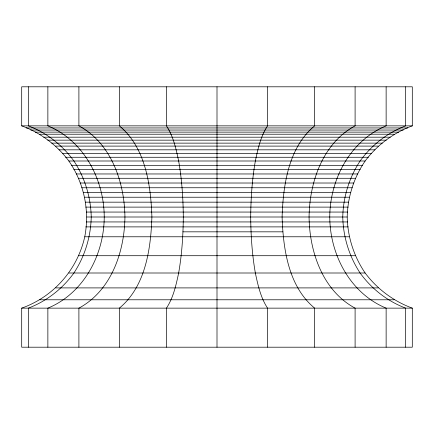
<?xml version="1.0" encoding="UTF-8"?>
<svg xmlns="http://www.w3.org/2000/svg" width="434" height="434" viewBox="0 0 434 434"><rect width="100%" height="100%" fill="white"/><g stroke="black" fill="none" stroke-linecap="round" stroke-linejoin="round"><path stroke-width="0.65" d="M84.749 236.78C89.849 210.577 84.055 182.942 68.854 160.998C56.849 144.978 40.487 132.782 21.7 125.86L21.7 86.8L412.3 86.8L412.3 125.86C393.513 132.782 377.151 144.978 365.146 160.998C353.884 177.549 347.656 196.987 347.2 217C347.656 237.013 353.884 256.451 365.146 273.002C377.151 289.022 393.513 301.218 412.3 308.14L412.3 347.2L21.7 347.2L21.7 308.14C53.496 296.818 77.431 269.726 84.749 236.78L349.251 236.78M21.7 125.86L412.3 125.86M26.214 127.949L407.786 127.949M30.722 130.037L403.278 130.037M35.235 132.126L398.765 132.126M39.744 134.214L394.256 134.214M43.731 137.187L390.269 137.187M47.718 140.155L386.282 140.155M51.7 143.128L382.3 143.128M55.688 146.095L378.312 146.095M58.981 149.822L375.019 149.822M62.268 153.549L371.732 153.549M65.561 157.271L368.439 157.271M68.854 160.998L365.146 160.998M71.312 165.321L362.688 165.321M73.769 169.64L360.231 169.64M76.221 173.963L357.779 173.963M78.679 178.287L355.321 178.287M80.198 183.018L353.802 183.018M81.711 187.754L352.289 187.754M83.23 192.49L350.77 192.49M84.749 197.22L349.251 197.22M85.259 202.168L348.741 202.168M85.775 207.11L348.225 207.11M86.285 212.058L347.715 212.058M86.8 217L347.2 217M86.285 221.942L347.715 221.942M85.775 226.89L348.225 226.89M182.904 231.832L282.87 231.832M78.679 255.713L355.321 255.713M68.854 273.002L365.146 273.002M55.688 287.905L378.312 287.905M39.744 299.786L394.256 299.786M21.7 308.14L412.3 308.14M405.644 86.8L405.644 125.86C387.329 132.847 371.58 145.135 360.101 160.998C349.153 177.663 343.207 197.074 342.762 217C343.207 236.926 349.153 256.337 360.101 273.002C371.58 288.865 387.329 301.153 405.644 308.14L405.644 347.2M386.135 86.8L386.135 125.86C350.233 140.67 329.932 179.291 329.759 217C329.932 254.709 350.233 293.33 386.135 308.14L386.135 347.2M355.099 86.8L355.099 125.86C322.717 143.291 309.496 182.106 309.068 217C309.496 251.894 322.717 290.709 355.099 308.14L355.099 347.2M314.65 86.8L314.65 125.86C288.404 147.522 283.201 184.982 282.1 217C283.201 249.018 288.404 286.478 314.65 308.14L314.65 347.2M267.545 86.8L267.545 125.86C260.633 136.39 257.937 148.857 255.344 160.998C252.127 179.492 250.847 198.246 250.7 217C250.847 235.754 252.127 254.508 255.344 273.002C257.937 285.143 260.633 297.61 267.545 308.14L267.545 347.2M217 86.8L217 347.2M166.455 86.8L166.455 125.86C173.367 136.39 176.063 148.857 178.656 160.998C181.873 179.492 183.153 198.246 183.3 217C183.153 235.754 181.873 254.508 178.656 273.002C176.063 285.143 173.367 297.61 166.455 308.14L166.455 347.2M119.35 86.8L119.35 125.86C145.596 147.522 150.799 184.982 151.9 217C150.799 249.018 145.596 286.478 119.35 308.14L119.35 347.2M78.901 86.8L78.901 125.86C111.283 143.291 124.504 182.106 124.932 217C124.504 251.894 111.283 290.709 78.901 308.14L78.901 347.2M47.865 86.8L47.865 125.86C83.767 140.67 104.068 179.291 104.241 217C104.068 254.709 83.767 293.33 47.865 308.14L47.865 347.2M28.356 86.8L28.356 125.86C46.671 132.847 62.42 145.135 73.899 160.998C84.847 177.663 90.793 197.074 91.238 217C90.793 236.926 84.847 256.337 73.899 273.002C62.42 288.865 46.671 301.153 28.356 308.14L28.356 347.2"/></g></svg>
